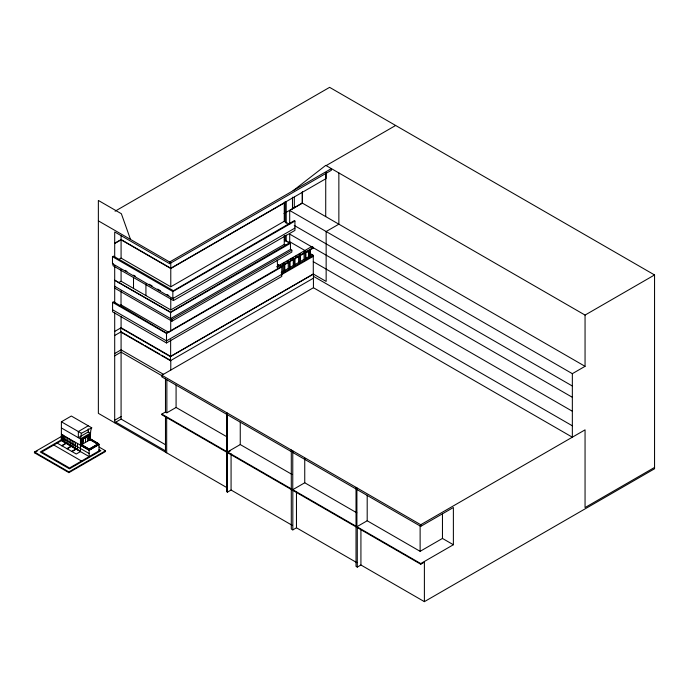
<?xml version="1.0" encoding="UTF-8"?>
<svg xmlns="http://www.w3.org/2000/svg" width="689" height="689" viewBox="0 0 689 689"><rect width="100%" height="100%" fill="white"/><g stroke="black" fill="none" stroke-linecap="round" stroke-linejoin="round"><path stroke-width="1.03" d="M325.716 216.596L325.742 172.836M80.467 451.14L61.39 440.185L61.51 434.285L63.009 435.138L62.888 441.046M99.113 450.821L69.511 467.995L41.805 452.001L61.39 440.641L61.39 421.797L71.337 416.027L91.732 427.809L81.397 433.295L80.467 438.91L80.467 451.596L76.246 454.017L57.196 443.07M91.732 427.809C89.622 431.047 91.206 437.644 89.846 439.858L82.069 444.371L82.379 439.539M293.092 190.724L325.751 165.369L585.056 315.08L654.55 274.954L654.55 468.77L424.39 601.652L360.924 565.006L357.29 567.107L356.024 566.375L356.024 487.356M289.621 242.812L170.622 312.143L114.701 280.234L170.596 312.505L290.465 243.303L290.465 249.375L170.596 318.576L170.596 312.505M63.009 435.138L62.888 441.503M61.39 440.185L63.009 440.977M88.244 425.793L78.348 431.538L78.348 437.687L88.287 431.925L88.244 428.868M61.726 445.68L65.92 443.242L65.877 436.912M61.958 445.809L66.153 443.371M90.362 439.556L99.044 444.569L89.165 450.296L80.467 445.292L80.837 439.918L90.009 434.595L81.147 440.099L81.147 445.266L86.53 448.358M90.156 435.026L81.268 440.185L80.957 445.016L80.957 440.004L89.846 434.845L90.156 440.038M66.893 448.642L71.096 446.214M67.177 448.806L71.372 446.377M80.957 442.51L83.18 441.218M90.405 439.401L98.88 444.655M71.716 451.416L75.911 448.978M72.018 451.588L76.212 449.15M89.148 450.072L89.217 449.056L98.398 443.725L90.199 438.807L98.699 443.716L98.699 444.551M89.217 449.9L98.398 444.569L98.398 443.725M115.08 211.204L329.609 87.348L654.55 274.954M114.701 243.251L121.083 239.565L170.777 268.254L326.147 178.554L326.147 172.396M114.701 243.51L121.083 239.815L170.777 268.512L284.256 202.988M294.935 228.085L172.853 298.57L112.479 263.715L112.479 256.696L113.47 256.127L173.413 290.732L294.255 220.678L294.935 221.066L294.935 230.41L173.447 300.55L113.074 265.747L113.074 263.37M119.266 259.159L121.083 258.108L170.777 286.796L284.256 221.281L289.716 224.425M118.491 282.731L121.083 281.233L170.777 309.921L284.256 244.406L286.047 245.439M326.147 165.593L395.641 125.476M98.363 220.859L169.632 262.009L331.383 168.616L331.383 170.278L169.632 263.672L114.701 231.952L114.701 257.488M277.546 268.159L277.546 264.481L281.784 266.927L281.784 276.453L166.505 342.967L112.574 311.824L112.574 302.35L113.633 301.739L166.557 333.097L313.435 247.988L313.435 247.437L311.816 246.507L276.582 266.85M119.214 305.907L121.023 304.865L168.874 332.494M284.014 213.573L302.247 203.048L585.056 366.324L585.056 315.08M289.699 222.831L289.699 210.481L302.411 203.143L302.411 191.439M112.479 256.696L172.853 291.55L294.935 221.066M114.701 331.443L121.083 327.757L170.777 356.446M114.701 335.5L121.083 331.814L143.174 344.569M287.95 242.735L289.699 241.727L313.288 255.352L313.288 274.007L170.639 356.359L170.639 339.72M114.701 286.305L171.966 319.369L291.826 250.159L291.826 252.071L171.966 321.186L114.701 288.123M114.701 353.535L121.083 349.848L163.422 374.291M114.701 355.825L121.083 352.139L162.501 376.048M277.546 264.481L281.327 266.6M277.512 266.867L280.294 265.256M282.146 264.188L284.927 262.578M286.779 261.51L288.639 260.442M290.491 259.365L293.273 257.764M295.125 256.687L296.985 255.619M298.837 254.551L300.688 253.474M303.47 251.873L305.33 250.805M277.598 268.124L277.271 260.029M280.354 266.531L313.435 247.437M284.566 270.596L288.252 268.46L289.414 269.132L289.414 261.682L290.241 261.372M281.457 273.722L305.218 260.011L305.218 252.562L306.037 252.252M112.574 302.35L166.505 333.485L281.784 266.927M281.19 272.543L283.644 271.13M289.811 267.565L293.833 265.239L293.833 258.986M294.634 264.783L299.284 262.096M300.077 261.639L304.064 259.34L305.218 260.011M305.494 258.513L309.249 256.342M310.687 255.516L312.134 254.68M313.288 255.352L310.403 257.014L310.403 249.633L309.697 250.047L309.697 257.419L305.89 259.615L305.89 252.174M281.784 274.325L166.505 340.883L112.574 309.749M281.25 274.833L313.288 256.334M313.443 278.175L170.433 360.709L120.73 332.02L120.73 327.964L170.424 356.652L313.443 274.093L313.435 287.718L161.837 375.238L161.837 376.874L226.569 414.244M98.992 447.006L105.512 450.77L105.512 451.51L68.9 472.645L34.45 452.759L34.45 452.027L61.915 436.171M34.45 452.759L37.197 451.174M62.888 438.359L61.39 437.489L89.096 453.491M61.536 439.72L40.272 452.001L69.451 468.847L100.878 450.692L99.061 449.641M114.701 420.247L121.083 416.561M165.257 444.594L121.083 419.093L114.701 422.779L114.701 312.685M87.624 438.643L89.854 437.351M98.699 443.716L89.148 449.228L80.647 444.345M88.959 450.175L98.854 444.457M424.39 601.652L424.39 562.138L420.746 564.239L161.837 414.752L161.837 414.089L165.481 411.988L166.859 412.789L176.083 407.466L227.318 437.041M34.45 452.027L68.9 471.913L105.512 450.77M292.084 474.48L240.254 444.56L227.43 451.967L227.43 413.116M230.16 451.045L227.43 452.621L227.43 492.135L226.569 491.636L226.569 412.608M227.43 492.135L231.073 490.034L292.153 525.302M356.833 512.849L304.745 482.774L292.765 489.681L292.765 450.83M291.292 449.977L291.292 529.006L292.825 529.893L296.468 527.791L356.876 562.672M289.699 210.481L572.344 373.671L585.056 366.324M356.902 489.483L420.746 526.344L453.379 507.509L453.379 544.741L442.459 538.436L420.126 551.329L367.194 520.772L356.902 526.715L356.902 487.864M161.837 375.238L420.746 524.725L585.056 429.858L585.056 507.56L654.55 467.443M161.837 414.089L420.746 563.576L453.379 544.741M61.39 434.354L80.467 445.172M89.045 435.663L88.735 440.504M87.934 436.309L87.624 441.149M61.39 421.797L81.397 433.295M98.398 444.569L90.009 439.763L90.009 434.595M85.712 437.601L85.402 442.433M83.49 438.893L83.18 443.725M61.39 427.955L80.467 438.91L90.362 433.166L88.244 431.943M80.837 444.241L89.217 449.056M80.647 445.189L89.355 450.184M61.39 440.641L89.165 456.592L89.165 450.296M294.255 225.458L572.344 386.012M311.816 246.877L289.699 234.105L289.699 241.727M313.435 247.816L572.344 397.295M284.256 239.72L290.465 243.303M309.697 257.419L308.543 256.756L308.543 250.426M313.288 261.682L572.344 411.247M290.465 249.375L291.826 250.159M313.288 274.007L326.147 281.422L326.147 231.521L338.859 224.183L338.859 172.93M313.443 276.323L572.344 425.802M313.435 287.718L572.344 437.196L572.344 373.671M125.148 270.338L127.009 271.414M133.511 275.169L135.363 276.237M149.298 284.281L152.088 285.892M157.66 289.104L160.442 290.715M166.945 294.47L168.805 295.547M145.017 345.628L159.745 354.129M161.588 355.188L170.786 360.502L170.777 370.079M227.43 414.744L291.292 451.614M292.765 452.466L356.024 488.983M115.786 422.15L165.481 450.847M227.439 487.941L98.363 413.348L98.363 200.447L121.359 213.728L130.497 239.41M53.811 445.034L81.517 461.027M442.459 513.968L442.459 538.436M420.746 524.725L420.746 526.344M420.746 563.576L420.746 564.239M420.126 525.802L420.126 551.329M367.194 495.245L367.194 520.772M360.924 529.763L360.924 565.006M357.29 527.593L357.29 567.107M311.816 246.507L311.816 247.05M304.745 458.314L304.745 482.774M304.064 252.958L304.064 259.34M302.247 192.369L302.247 203.048M300.447 262.767L300.447 255.421L299.767 255.808L299.767 263.155L298.613 262.483L298.613 256.187M296.468 491.481L296.468 527.791M294.995 265.911L294.995 258.608L294.444 258.926L294.444 266.23L293.281 265.558L293.281 258.254M294.306 197.183L294.306 207.82M292.825 490.379L292.825 529.893M292.481 197.175L292.481 208.87M290.103 261.295L290.103 268.736M288.252 262.078L288.252 268.46M286.211 202.023L286.211 223.417M286.211 235.182L286.211 241.606M285.117 201.584L285.117 221.91M285.117 235.81L285.117 241.167M284.798 271.793L284.798 264.361L284.118 264.757L284.118 272.189L282.955 271.526L282.955 265.153M284.256 202.738L284.256 221.281M284.256 235.595L284.256 244.406M277.598 264.455L277.598 268.676M240.254 422.228L240.254 444.56M231.073 453.724L231.073 490.034M176.083 385.134L176.083 407.466M173.447 298.225L173.447 300.55M172.853 291.55L172.853 298.57M171.966 319.369L171.966 321.186M170.777 262.096L170.777 286.796M170.777 298.277L170.777 309.921M170.717 319.67L170.717 331.418M170.433 356.652L170.433 360.709M169.632 262.009L169.632 263.672M166.859 379.828L166.859 412.789M166.678 417.62L166.678 452.862M166.505 333.485L166.505 342.967M165.481 379.028L165.481 411.988M165.481 416.897L165.481 452.165M145.93 283.937L145.93 295.581M133.511 277.822L133.511 288.407M121.083 235.457L121.083 258.108M121.083 269.588L121.083 281.233M121.023 290.913L121.023 304.865M121.083 316.294L121.083 327.757M121.083 331.814L121.083 419.093M114.701 265.833L114.701 303.151M99.044 444.569L99.044 450.864M89.846 434.845L89.846 439.858M77.521 443.561L77.521 449.96M75.514 442.407L75.514 448.797M73.826 441.442L73.826 447.816M72.224 440.529L72.224 446.894M70.683 439.651L70.683 445.998M69.012 438.704L69.012 445.042M68.9 471.913L68.9 472.645M67.307 437.722L67.307 444.052M64.378 436.051L64.378 442.364"/></g></svg>
